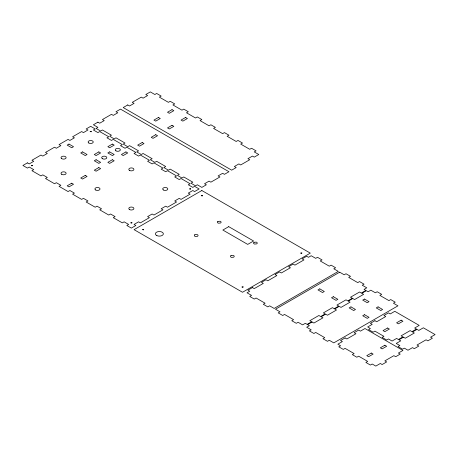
<?xml version="1.0" encoding="UTF-8"?>
<svg xmlns="http://www.w3.org/2000/svg" width="458" height="458" viewBox="0 0 458 458"><rect width="100%" height="100%" fill="white"/><g stroke="black" fill="none" stroke-linecap="round" stroke-linejoin="round"><path stroke-width="0.69" d="M32.507 165.304L32.392 165.733L31.648 165.802L31.304 165.418L32.507 165.304M91.251 131.389L91.131 131.818L90.049 131.503L91.251 131.389M131.921 222.703L131.801 223.132L130.719 222.811L131.921 222.703M143.669 229.487L143.549 229.91L142.467 229.595L143.669 229.487M190.665 188.788L190.545 189.217L189.463 188.896L190.665 188.788M202.413 195.572L202.293 195.995L201.211 195.681L202.413 195.572M243.078 286.88L242.963 287.309L241.881 286.989L243.078 286.88M301.822 252.965L301.707 253.394L300.625 253.074L301.822 252.965M194.839 234.742L194.301 235.349L194.484 236.025L195.326 236.511L197.547 236.305L198.085 235.693L197.902 235.017L197.066 234.536L194.839 234.742M217.882 221.432L217.344 222.044L217.533 222.72L218.369 223.201L220.596 223L221.134 222.388L220.945 221.712L220.109 221.231L217.882 221.432M230.987 255.61L230.448 256.222L230.637 256.898L231.473 257.379L233.7 257.178L234.238 256.566L234.049 255.89L233.214 255.409L230.987 255.61M254.035 242.305L253.497 242.917L253.68 243.593L254.516 244.074L256.743 243.868L257.281 243.261L257.098 242.585L256.262 242.105L254.035 242.305M27.417 162.865L22.9 165.475L27.417 168.08L29.226 167.038L33.743 169.649L31.94 170.691L40.974 175.912L42.783 174.864L47.3 177.475L45.497 178.517L54.531 183.738L56.34 182.69L60.857 185.301L59.048 186.343L68.087 191.564L69.897 190.517L74.414 193.127L72.604 194.169L81.644 199.39L83.453 198.348L87.97 200.953L86.161 202.001L95.201 207.216L97.01 206.174L101.527 208.779L99.718 209.827L108.758 215.042L110.561 214.001L115.084 216.605L113.275 217.653L122.315 222.869L124.118 221.827L128.641 224.437L126.832 225.479L131.349 228.09L135.871 225.479L134.062 224.437L138.579 221.827L140.388 222.869L149.423 217.653L147.619 216.605L152.136 214.001L153.945 215.042L162.979 209.827L161.176 208.779L165.693 206.174L167.502 207.216L176.536 202.001L174.727 200.953L179.25 198.348L181.059 199.39L190.093 194.169L188.284 193.127L192.807 190.517L194.61 191.564L199.133 188.954L194.61 186.343L192.807 187.391L188.284 184.78L190.093 183.738L181.059 178.517L179.25 179.565L174.727 176.954L176.536 175.912L167.502 170.691L165.693 171.733L161.176 169.128L162.979 168.08L153.945 162.865L152.136 163.907L147.619 161.302L149.423 160.254L140.388 155.039L138.579 156.081L134.062 153.476L135.871 152.428L126.832 147.213L125.023 148.255L120.506 145.644L122.315 144.602L113.275 139.387L111.466 140.429L106.949 137.818L108.758 136.776L99.718 131.561L97.909 132.602L93.392 129.992L95.201 128.95L90.684 126.339L86.161 128.95L87.97 129.992L83.453 132.602L81.644 131.561L72.604 136.776L74.414 137.818L69.897 140.429L68.087 139.387L59.048 144.602L60.857 145.644L56.34 148.255L54.531 147.213L45.497 152.428L47.3 153.476L42.783 156.081L40.974 155.039L31.94 160.254L33.743 161.302L29.226 163.907L27.417 162.865M97.909 122.166L93.392 124.776L97.909 127.387L96.106 128.429L100.623 131.04L102.432 129.992L111.466 135.213L109.662 136.255L114.179 138.866L115.989 137.818L125.023 143.039L123.213 144.081L127.736 146.692L129.54 145.644L138.579 150.865L136.77 151.907L141.293 154.518L143.096 153.476L152.136 158.691L150.327 159.733L154.85 162.344L156.653 161.302L165.693 166.517L163.884 167.559L168.401 170.17L170.21 169.128L179.25 174.343L177.441 175.385L181.958 177.996L183.767 176.954L192.807 182.169L190.997 183.211L195.514 185.822L197.324 184.78L201.841 187.391L206.363 184.78L204.554 183.738L209.071 181.128L210.88 182.169L219.92 176.954L218.111 175.912L222.628 173.301L224.437 174.343L228.954 171.733L120.506 109.124L115.989 111.729L117.792 112.777L113.275 115.382L111.466 114.34L102.432 119.555L104.235 120.603L99.718 123.208L97.909 122.166M127.736 104.951L123.213 107.556L231.668 170.17L236.185 167.559L234.376 166.517L238.899 163.907L240.702 164.954L249.742 159.733L247.933 158.691L252.45 156.081L254.259 157.128L258.776 154.518L254.259 151.907L256.068 150.865L251.551 148.255L249.742 149.297L240.702 144.081L242.511 143.039L237.994 140.429L236.185 141.47L227.145 136.255L228.954 135.213L224.437 132.602L222.628 133.644L213.588 128.429L215.397 127.387L210.88 124.776L209.071 125.818L200.037 120.603L201.841 119.555L197.324 116.95L195.514 117.992L186.48 112.777L188.284 111.729L183.767 109.124L181.958 110.166L172.924 104.951L174.727 103.903L170.21 101.298L168.401 102.34L159.367 97.119L161.176 96.077L156.653 93.466L154.85 94.514L150.327 91.903L145.81 94.514L147.619 95.556L143.096 98.167L141.293 97.119L132.253 102.34L134.062 103.382L129.54 105.993L127.736 104.951M68.992 144.081L67.183 145.123L71.7 147.734L73.509 146.692L68.992 144.081M82.549 151.907L80.74 152.949L85.257 155.56L87.066 154.518L82.549 151.907M98.814 151.907L94.296 154.518L96.106 155.56L100.623 152.949L98.814 151.907M112.37 144.081L107.853 146.692L109.662 147.734L114.179 145.123L112.37 144.081M158.462 117.471L153.945 120.082L155.749 121.124L160.271 118.513L158.462 117.471M172.019 109.645L167.502 112.25L169.305 113.298L173.828 110.687L172.019 109.645M96.106 159.733L94.296 160.775L98.814 163.386L100.623 162.344L96.106 159.733M109.662 151.907L107.853 152.949L112.37 155.56L114.179 154.518L109.662 151.907M71.7 183.211L67.183 185.822L68.992 186.864L73.509 184.259L71.7 183.211M85.257 175.385L80.74 177.996L82.549 179.038L87.066 176.433L85.257 175.385M98.814 167.559L94.296 170.17L96.106 171.212L100.623 168.607L98.814 167.559M112.37 159.733L107.853 162.344L109.662 163.386L114.179 160.775L112.37 159.733M125.927 151.907L121.41 154.518L123.213 155.56L127.736 152.949L125.927 151.907M142.198 142.518L137.675 145.123L139.484 146.171L144.001 143.56L142.198 142.518M155.749 134.686L151.232 137.297L153.041 138.339L157.558 135.734L155.749 134.686M172.019 125.297L167.502 127.908L169.305 128.95L173.828 126.339L172.019 125.297M185.576 117.471L181.059 120.082L182.862 121.124L187.385 118.513L185.576 117.471M201.841 190.517L134.062 229.653L242.511 292.267L310.295 253.131L201.841 190.517M228.731 226.653L222.857 230.042L247.709 244.395L253.583 241L228.731 226.653M252.45 287.567L247.933 290.177L249.742 291.219L247.028 292.788L251.551 295.399L249.742 296.44L254.259 299.051L256.068 298.003L265.108 303.225L263.298 304.267L267.815 306.877L269.625 305.83L274.142 308.44L338.307 271.394L333.79 268.783L335.6 267.741L331.077 265.13L329.273 266.178L320.234 260.957L322.043 259.915L317.52 257.304L315.717 258.352L311.194 255.741L308.486 257.304L306.677 256.262L302.16 258.873L303.963 259.915L294.929 265.13L293.12 264.089L288.603 266.699L290.412 267.741L281.372 272.962L279.563 271.915L275.046 274.525L276.855 275.567L267.815 280.788L266.006 279.741L261.489 282.351L263.298 283.393L254.259 288.614L252.45 287.567M339.664 272.178L275.498 309.224L280.015 311.829L278.206 312.877L282.729 315.482L284.538 314.44L293.572 319.661L291.763 320.703L296.286 323.314L298.089 322.266L302.612 324.877L305.32 323.314L307.129 324.356L311.646 321.745L309.843 320.703L318.877 315.482L320.686 316.53L325.203 313.919L323.394 312.877L332.434 307.656L334.243 308.703L338.76 306.093L336.951 305.051L345.99 299.83L347.799 300.872L352.317 298.267L350.507 297.225L359.547 292.004L361.356 293.046L365.873 290.441L364.064 289.393L366.778 287.83L362.255 285.219L364.064 284.178L359.547 281.567L357.738 282.615L348.704 277.393L350.507 276.351L345.99 273.741L344.181 274.789L339.664 272.178M319.781 288.872L317.972 289.92L322.495 292.525L324.298 291.483L319.781 288.872M333.338 296.698L331.529 297.746L336.052 300.351L337.855 299.309L333.338 296.698M312.098 322.008L307.581 324.613L309.39 325.661L306.677 327.224L311.194 329.834L309.39 330.876L313.907 333.487L315.717 332.439L324.751 337.66L322.947 338.702L327.464 341.313L329.273 340.271L333.79 342.876L397.956 305.83L393.439 303.225L395.243 302.177L390.726 299.572L388.916 300.614L379.882 295.399L381.686 294.351L377.169 291.746L375.36 292.788L370.843 290.177L368.135 291.746L366.326 290.698L361.809 293.309L363.612 294.351L354.578 299.572L352.769 298.524L348.252 301.135L350.055 302.177L341.021 307.398L339.212 306.35L334.695 308.961L336.498 310.003L327.464 315.224L325.655 314.182L321.138 316.787L322.947 317.835L313.907 323.05L312.098 322.008M350.96 306.877L349.156 307.919L353.673 310.53L355.482 309.482L350.96 306.877M364.516 299.051L362.707 300.093L367.23 302.698L369.034 301.656L364.516 299.051M364.516 314.703L362.707 315.745L367.23 318.356L369.034 317.308L364.516 314.703M378.073 306.877L376.264 307.919L380.787 310.53L382.59 309.482L378.073 306.877M345.086 337.918L340.569 340.529L342.378 341.571L337.855 344.181L340.569 345.75L338.76 346.792L343.277 349.397L345.086 348.355L354.126 353.576L352.317 354.618L356.834 357.229L358.643 356.181L367.682 361.402L365.873 362.444L370.39 365.055L372.199 364.007L375.812 366.097L380.335 363.486L382.138 364.534L386.661 361.923L384.852 360.881L393.891 355.66L395.695 356.702L400.218 354.097L398.408 353.049L402.925 350.444L364.969 328.529L360.452 331.14L358.643 330.092L354.126 332.703L355.929 333.745L346.895 338.966L345.086 337.918M374.913 320.703L370.39 323.314L372.199 324.356L367.682 326.96L370.39 328.529L368.581 329.571L373.104 332.182L374.913 331.14L383.947 336.355L382.138 337.397L386.661 340.008L388.464 338.966L392.082 341.05L396.599 338.445L398.408 339.487L402.925 336.876L401.116 335.834L410.156 330.613L411.965 331.661L416.482 329.05L414.673 328.008L419.196 325.398L394.79 311.308L390.273 313.919L388.464 312.877L383.947 315.482L385.756 316.53L376.716 321.745L374.913 320.703M387.565 328.008L383.043 330.613L384.852 331.661L389.369 329.05L387.565 328.008M401.116 320.182L396.599 322.787L398.408 323.835L402.925 321.224L401.116 320.182M371.295 353.049L366.778 355.66L368.581 356.702L373.104 354.097L371.295 353.049M384.852 345.223L380.335 347.834L382.138 348.876L386.661 346.271L384.852 345.223M403.469 337.191L398.952 339.802L400.756 340.844L396.239 343.448L399.851 345.538L398.048 346.58L402.565 349.191L404.374 348.149L407.986 350.233L412.503 347.628L414.313 348.67L418.835 346.059L417.026 345.017L426.06 339.802L427.869 340.844L432.386 338.233L430.583 337.191L435.1 334.58L423.352 327.796L418.835 330.407L417.026 329.365L412.503 331.97L414.313 333.018L405.278 338.233L403.469 337.191M115.914 150.819A2.553 1.477 0 0 0 120.236 150.258A2.553 1.477 0 0 0 117.231 148.381A2.553 1.477 0 0 0 115.914 150.819M88.8 142.993A2.553 1.477 0 0 0 93.123 142.432A2.553 1.477 0 0 0 90.117 140.554A2.553 1.477 0 0 0 88.8 142.993M163.363 189.956A2.553 1.477 0 0 0 167.68 189.394A2.553 1.477 0 0 0 164.68 187.517A2.553 1.477 0 0 0 163.363 189.956M129.471 170.387A2.553 1.477 0 0 0 133.793 169.826A2.553 1.477 0 0 0 130.788 167.949A2.553 1.477 0 0 0 129.471 170.387M102.357 158.645A2.553 1.477 0 0 0 106.68 158.084A2.553 1.477 0 0 0 103.674 156.207A2.553 1.477 0 0 0 102.357 158.645M61.693 158.645A2.553 1.477 0 0 0 66.009 158.084A2.553 1.477 0 0 0 63.009 156.207A2.553 1.477 0 0 0 61.693 158.645M129.471 209.524A2.553 1.477 0 0 0 133.788 208.957A2.553 1.477 0 0 0 130.788 207.079A2.553 1.477 0 0 0 129.471 209.524M95.579 189.956A2.553 1.477 0 0 0 99.901 189.394A2.553 1.477 0 0 0 96.896 187.517A2.553 1.477 0 0 0 95.579 189.956M61.693 174.303A2.553 1.477 0 0 0 66.009 173.742A2.553 1.477 0 0 0 63.009 171.859A2.553 1.477 0 0 0 61.693 174.303M156.854 235.618A3.996 2.307 0 0 0 163.311 234.187A3.996 2.307 0 0 0 157.936 231.674A3.996 2.307 0 0 0 156.854 235.618"/></g></svg>
